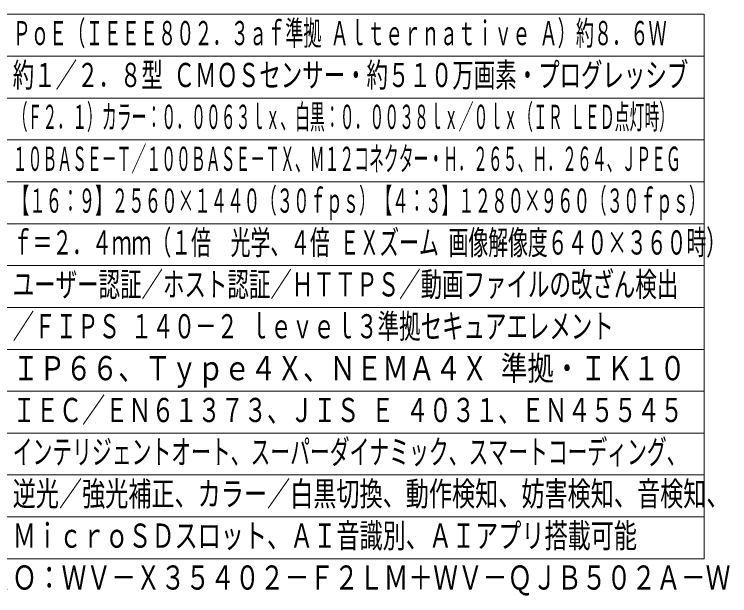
# Model space of a CAD drawing. Units: millimetres on the paper. Extents: x -62 to 66, y -59 to 59.
# Drawn here: x -19.7 to 65.6, y -59 to 10.4 of the extents above; entities that cross this region are included whole.
import ezdxf
from ezdxf.enums import TextEntityAlignment as Align

# ---------------------------------------------------------------- set-up
doc = ezdxf.new("R2010")
doc.units = ezdxf.units.MM
doc.layers.add('0-0_MOJI1', color=7, linetype='Continuous')
doc.layers.add('0-1_相当品', color=4, linetype='Continuous')
doc.layers.add('0-5_WAKU', color=4, linetype='Continuous', lineweight=9)
doc.styles.add('ＭＳ ゴシック', font='')
doc.styles.get('ＭＳ ゴシック').set_extended_font_data('MS Gothic')

msp = doc.modelspace()

# ---------------------------------------------------------------- linework, layer by layer
at = {"layer": '0-5_WAKU', "color": 3}
for p, q in [((62.577, 10.419), (-62.423, 10.419)), ((62.577, -54.581), (62.577, 10.419)), ((-62.423, -54.581), (62.577, -54.581))]:
    msp.add_line(p, q, dxfattribs=at)
at = {"layer": '0-5_WAKU'}
for p, q in [((62.577, 5.419), (-62.423, 5.419)), ((62.577, 0.419), (-62.423, 0.419)), ((-62.423, -4.581), (62.577, -4.581)), ((-62.423, -9.581), (62.577, -9.581)), ((-62.423, -14.581), (62.577, -14.581)), ((-62.423, -19.581), (62.577, -19.581)), ((62.577, -24.581), (-62.423, -24.581)), ((62.577, -29.581), (-62.423, -29.581)), ((62.577, -34.581), (-62.423, -34.581)), ((62.577, -39.581), (-62.423, -39.581)), ((62.577, -44.581), (-62.423, -44.581)), ((-62.423, -49.581), (62.577, -49.581))]:
    msp.add_line(p, q, dxfattribs=at)

# ---------------------------------------------------------------- texts
at = {"layer": '0-0_MOJI1', "style": 'ＭＳ ゴシック'}
for s, height, width, p in [('ＰｏＥ（ＩＥＥＥ８０２．３ａｆ準拠 Ａｌｔｅｒｎａｔｉｖｅ Ａ）約８．６Ｗ', 2.889, 0.55, (-19.923, 5.864)), ('約１／２．８型 ＣＭＯＳセンサー・約５１０万画素・プログレッシブ', 2.886, 0.65, (-19.923, 0.864)), ('（Ｆ２．１）カラー：０．００６３ｌｘ、白黒：０．００３８ｌｘ／０ｌｘ（ＩＲ ＬＥＤ点灯時）', 2.889, 0.45, (-19.923, -4.136)), ('１０ＢＡＳＥ－Ｔ／１００ＢＡＳＥ－ＴＸ、Ｍ１２コネクター・Ｈ．２６５、Ｈ．２６４、ＪＰＥＧ', 2.886, 0.45, (-19.923, -9.136)), ('【１６：９】２５６０×１４４０（３０ｆｐｓ）【４：３】１２８０×９６０（３０ｆｐｓ）', 2.886, 0.5, (-19.923, -14.136)), ('ｆ＝２．４ｍｍ（１倍\u3000光学、４倍 ＥＸズーム 画像解像度６４０×３６０時）', 2.889, 0.6, (-19.923, -19.136)), ('ユーザー認証／ホスト認証／ＨＴＴＰＳ／動画ファイルの改ざん検出', 2.889, 0.65, (-19.923, -24.136)), ('／ＦＩＰＳ １４０－２ ｌｅｖｅｌ３準拠セキュアエレメント', 2.889, 0.65, (-19.923, -29.136)), ('ＩＰ６６、Ｔｙｐｅ４Ｘ、ＮＥＭＡ４Ｘ 準拠・ＩＫ１０', 2.886, 0.8, (-19.923, -34.136)), ('ＩＥＣ／ＥＮ６１３７３、ＪＩＳ Ｅ ４０３１、ＥＮ４５５４５', 2.889, 0.7, (-19.923, -39.136)), ('インテリジェントオート、スーパーダイナミック、スマートコーディング、', 2.889, 0.6, (-19.923, -44.136)), ('逆光／強光補正、カラー／白黒切換、動作検知、妨害検知、音検知、', 2.889, 0.7, (-19.923, -49.136)), ('ＭｉｃｒｏＳＤスロット、ＡＩ音識別、ＡＩアプリ搭載可能', 2.889, 0.7, (-19.923, -54.136))]:
    msp.add_text(s, height=height, dxfattribs=dict(at, width=width)).set_placement(p, align=Align.BOTTOM_LEFT)
at = {"layer": '0-1_相当品', "style": 'ＭＳ ゴシック', "width": 0.75}
msp.add_text('ｉ－ＰＲＯ：ＷＶ－Ｘ３５４０２－Ｆ２ＬＭ＋ＷＶ－ＱＪＢ５０２Ａ－Ｗ', height=2.889, dxfattribs=at).set_placement((-31.823, -59.136), align=Align.BOTTOM_LEFT)

doc.saveas('drawing.dxf')
